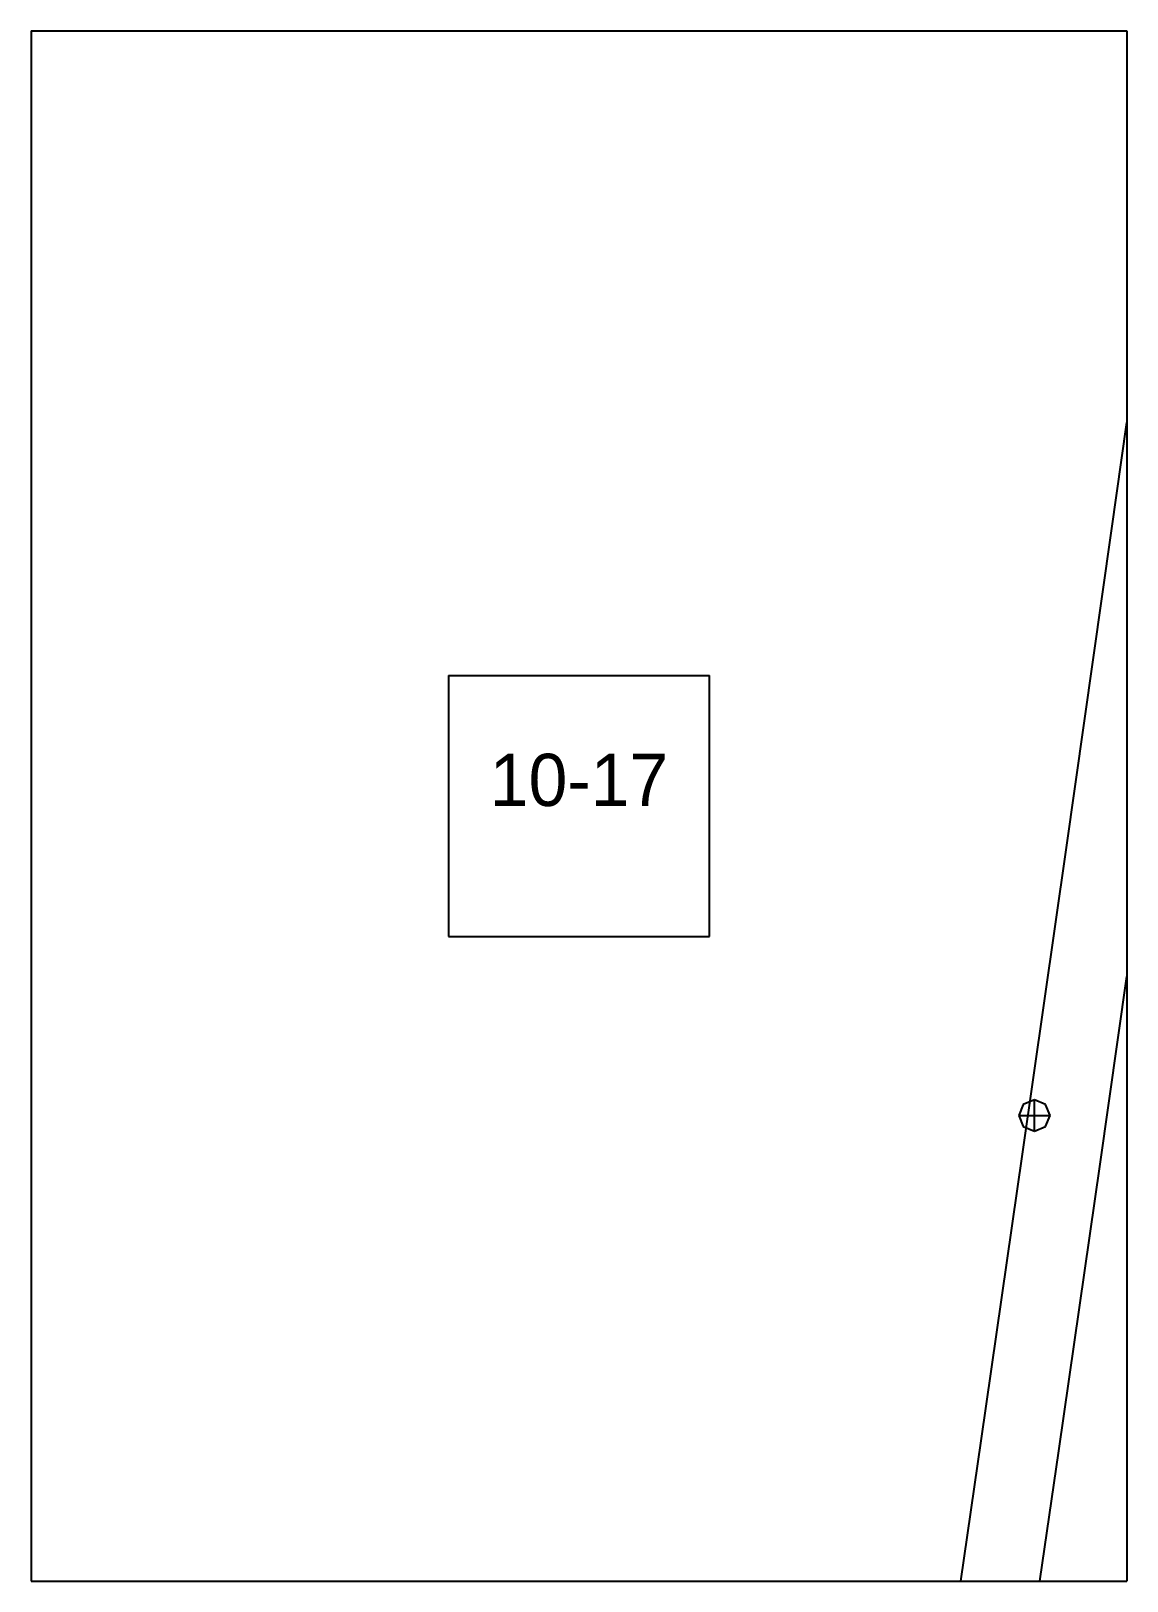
# Paper-space layout 'Plan 10-17' of a CAD drawing. Header units: metres, sheet in millimetres. Extents: x 0 to 210, y 0 to 297.
# The model-space entities are those that its viewports show. They can reach past a viewport. Long polylines and large blocks are cut down to what shows.
import ezdxf
from ezdxf.enums import TextEntityAlignment as Align

# ---------------------------------------------------------------- set-up
doc = ezdxf.new("R2010")
doc.units = ezdxf.units.M
for name, color, linetype in [('default', 7, 'Continuous'), ('TEXTLAYER', 7, 'Continuous'), ('VIEWPORTS', 7, 'Continuous')]:
    doc.layers.add(name, color=color, linetype=linetype)

msp = doc.modelspace()

# ---------------------------------------------------------------- linework, layer by layer
at = {"color": 9}
for p, q in [((3360, -2376), (3360, -2673)), ((3360, -2376), (3360, -2673)), ((3570, -2376), (3570, -2673)), ((3570, -2376), (3570, -2673)), ((3150, -2673), (3360, -2673)), ((3150, -2673), (3360, -2673)), ((3360, -2673), (3570, -2673)), ((3360, -2673), (3360, -2970)), ((3360, -2673), (3570, -2673)), ((3360, -2673), (3360, -2970)), ((3570, -2673), (3780, -2673)), ((3570, -2673), (3570, -2970)), ((3570, -2673), (3780, -2673)), ((3570, -2673), (3570, -2970)), ((3440, -2796.5), (3490, -2796.5)), ((3440, -2796.5), (3440, -2846.5)), ((3490, -2846.5), (3490, -2796.5)), ((3440, -2846.5), (3490, -2846.5)), ((3150, -2970), (3360, -2970)), ((3150, -2970), (3360, -2970)), ((3360, -2970), (3570, -2970)), ((3360, -2970), (3360, -3267)), ((3360, -2970), (3570, -2970)), ((3360, -2970), (3360, -3267)), ((3570, -2970), (3780, -2970)), ((3570, -2970), (3570, -3267)), ((3570, -2970), (3780, -2970)), ((3570, -2970), (3570, -3267))]:
    msp.add_line(p, q, dxfattribs=at)
at = {"layer": 'default', "color": 7, "linetype": 'Continuous'}
for p, q in [((3567.04, -2768.78), (3576.09, -2705.32)), ((3558.33, -2829.9), (3567.04, -2768.78)), ((3549.98, -2888.21), (3558.33, -2829.9)), ((3564.85, -2890.15), (3573.2, -2831.84)), ((3552.25, -2877.81), (3550.13, -2878.69)), ((3554.37, -2878.69), (3552.25, -2877.81)), ((3552.25, -2883.81), (3552.25, -2877.81)), ((3550.13, -2878.69), (3549.25, -2880.81)), ((3549.25, -2880.81), (3550.13, -2882.93)), ((3549.25, -2880.81), (3555.25, -2880.81)), ((3555.25, -2880.81), (3554.37, -2878.69)), ((3554.37, -2882.93), (3555.25, -2880.81)), ((3550.13, -2882.93), (3552.25, -2883.81)), ((3552.25, -2883.81), (3554.37, -2882.93)), ((3542.05, -2943.13), (3549.98, -2888.21)), ((3556.92, -2945.07), (3564.85, -2890.15)), ((3534.7, -2993.97), (3542.05, -2943.13)), ((3549.58, -2995.91), (3556.92, -2945.07))]:
    msp.add_line(p, q, dxfattribs=at)

# ---------------------------------------------------------------- texts
at = {"layer": 'TEXTLAYER', "color": 1}
msp.add_text('10-17', height=10, dxfattribs=at).set_placement((3465, -2821.5), align=Align.CENTER)

psp = doc.layouts.new('Plan 10-17')

# ---------------------------------------------------------------- viewports
at = {"layer": 'VIEWPORTS'}
psp.add_viewport(center=(105, 148.5), size=(210, 297), view_center_point=(3465, -2821.5), view_height=297, dxfattribs=at)

doc.saveas('drawing.dxf')
